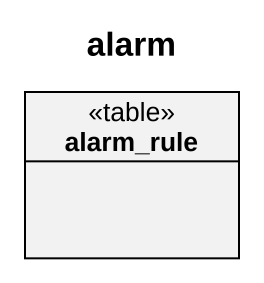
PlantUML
@startuml
title alarm
hide circle
hide empty members
class alarm_rule <<table>>
@enduml
